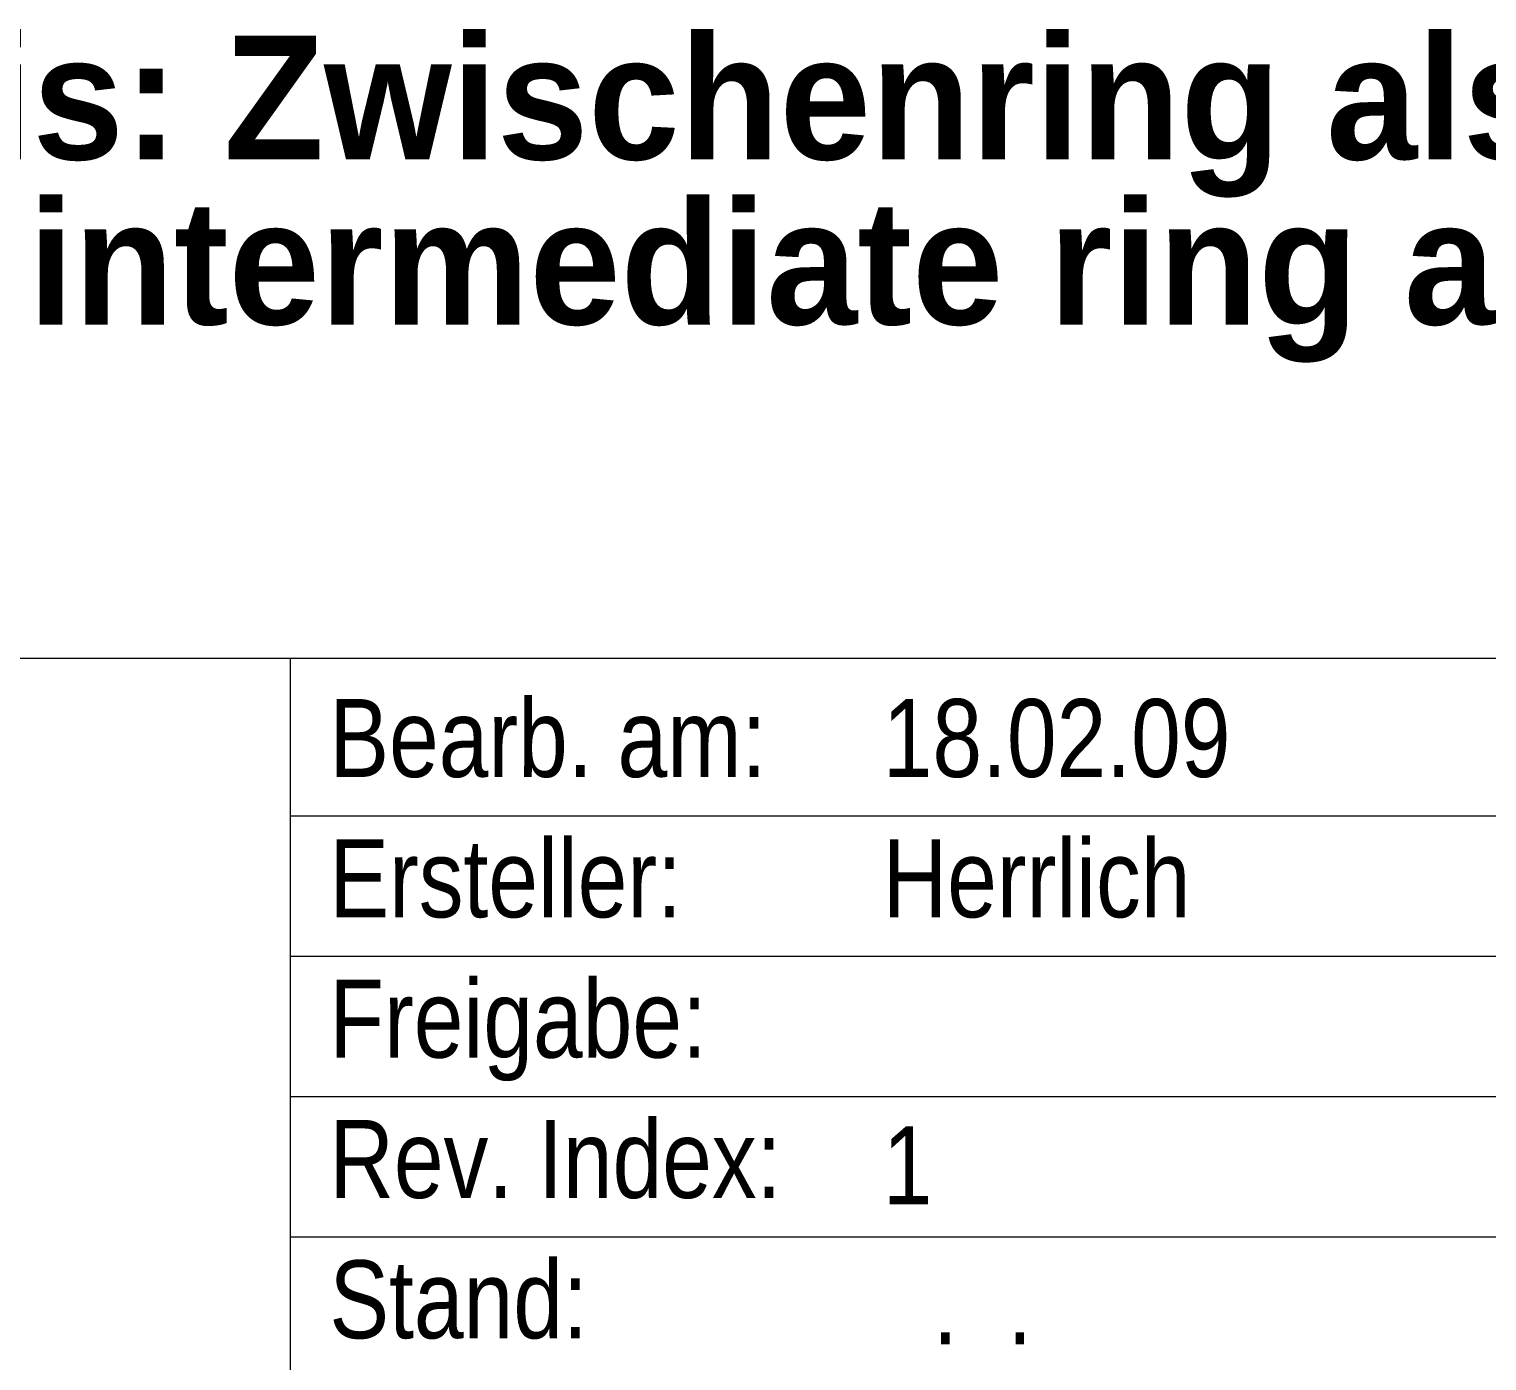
# Model space of a CAD drawing. Header units: millimetres. Extents: x 0 to 594, y 0 to 420.
# Drawn here: x 451.9 to 489.28, y 34.97 to 69.14 of the extents above; entities that cross this region are included whole.
import ezdxf

# ---------------------------------------------------------------- set-up
doc = ezdxf.new("R2010")
doc.units = ezdxf.units.MM
doc.linetypes.add('SLD-Durchgehend', pattern=[0])
doc.layers.add('BEM', color=7, linetype='SLD-Durchgehend')
doc.styles.add('SLDTEXTSTYLE0', font='ARIALBD.TTF', dxfattribs={"width": 0.948})
doc.styles.add('SLDTEXTSTYLE2', font='ARIALN.TTF')

# ---------------------------------------------------------------- blocks, each defined once
blk = doc.blocks.new('SW_NOTE_2')
at = {"layer": 'BEM', "color": 0, "char_height": 3.175, "attachment_point": 1, "style": 'SLDTEXTSTYLE0'}
for s, insert in [('Hinweis: Zwischenring als separater Artikel B 90 06 3..', (0, 4.093)), ('Note: intermediate ring as separate article B 90 06 3..', (1.529, -0.141))]:
    blk.add_mtext(s, dxfattribs=dict(at, insert=insert))

msp = doc.modelspace()

# ---------------------------------------------------------------- linework, layer by layer
at = {"color": 7, "linetype": 'SLD-Durchgehend', "lineweight": 0}
for p, q in [((401.59875, 53), (458.59875, 53)), ((458.59875, 53), (588.59875, 53)), ((458.59875, 5), (458.59875, 53)), ((458.59875, 48.95), (492.59875, 48.95)), ((458.59875, 45.35), (571.59875, 45.35)), ((458.59875, 41.75), (492.59875, 41.75)), ((458.59875, 38.15), (588.59875, 38.15))]:
    msp.add_line(p, q, dxfattribs=at)

# ---------------------------------------------------------------- block references
at = {"layer": 'BEM'}
msp.add_blockref('SW_NOTE_2', (438.4362, 64.87442), dxfattribs=at)

# ---------------------------------------------------------------- texts
at = {"color": 7, "linetype": 'Continuous', "lineweight": 0, "char_height": 2, "attachment_point": 1, "style": 'SLDTEXTSTYLE2'}
for s, insert in [('Bearb. am:', (459.59875, 51.95036)), ('18.02.09', (473.78565, 51.95036)), ('Ersteller:', (459.59875, 48.35036)), ('Herrlich', (473.78565, 48.35036)), ('Freigabe:', (459.59875, 44.75036)), ('Rev. Index:', (459.59875, 41.15036)), ('1', (473.78565, 40.98758)), ('Stand:', (459.59875, 37.55036)), ('  .  .', (473.79786, 37.39413))]:
    msp.add_mtext(s, dxfattribs=dict(at, insert=insert))

doc.saveas('drawing.dxf')
